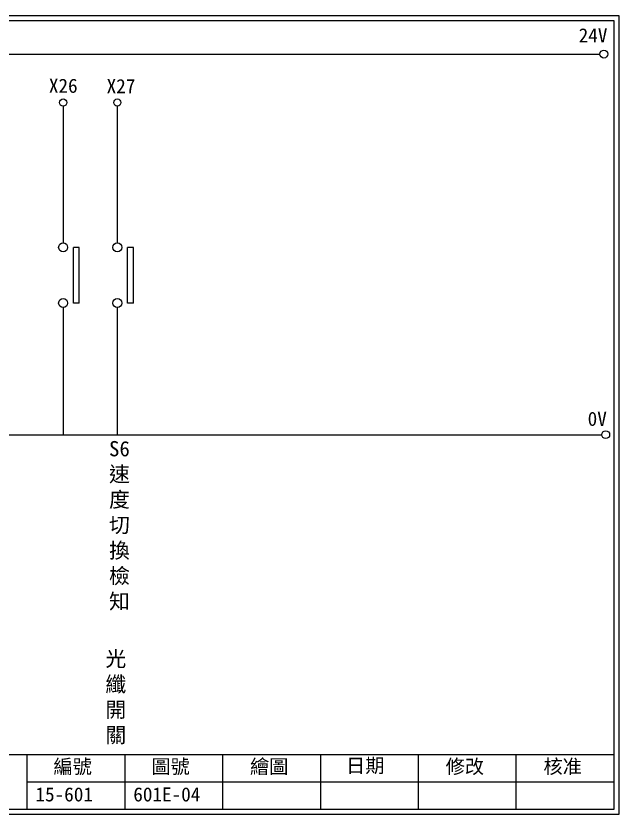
# Model space of a CAD drawing. Extents: x 275 to 562, y 265 to 469.
# Drawn here: x 407.8 to 561.9, y 264.9 to 468.9 of the extents above; entities that cross this region are included whole.
import ezdxf

# ---------------------------------------------------------------- set-up
doc = ezdxf.new("R2010")
doc.units = 0
doc.layers.get('0').update_dxf_attribs({"linetype": 'CONTINUOUS'})
doc.layers.add('圖框層', color=7, linetype='CONTINUOUS')
doc.layers.add('標尺寸層', color=3, linetype='CONTINUOUS')
doc.styles.add('CNS', font='romanc.shx', dxfattribs={"bigfont": 'chineset.shx'})
doc.styles.add('STSL', font='kaiu.ttf')

msp = doc.modelspace()

# ---------------------------------------------------------------- linework, layer by layer
for p, q in [((423.95, 409.78), (422.44, 409.78)), ((437.79, 409.78), (436.29, 409.78)), ((423.95, 395.55), (422.44, 395.55)), ((437.79, 395.55), (436.29, 395.55))]:
    msp.add_line(p, q)
for centre in [(558.02, 459.17), (558.5, 361.9)]:
    msp.add_circle(centre, 1)
at = {"layer": '圖框層', "color": 7}
for p, q in [((561.9, 468.91), (274.9, 468.91)), ((560.65, 467.66), (276.15, 467.66)), ((560.65, 266.2), (560.65, 467.66)), ((561.9, 264.95), (561.9, 468.91)), ((276.15, 280.2), (560.65, 280.2)), ((410.65, 266.2), (410.65, 280.2)), ((435.65, 266.2), (435.65, 280.2)), ((460.65, 266.2), (460.65, 280.2)), ((485.65, 266.2), (485.65, 280.2)), ((510.65, 266.2), (510.65, 280.2)), ((535.65, 266.2), (535.65, 280.2)), ((410.65, 273.2), (560.65, 273.2)), ((276.15, 266.2), (560.65, 266.2)), ((274.9, 264.95), (561.9, 264.95))]:
    msp.add_line(p, q, dxfattribs=at)
at = {"layer": '標尺寸層', "color": 7}
for p, q in [((279.42, 459.17), (557.02, 459.17)), ((419.84, 445.86), (419.84, 410.93)), ((433.68, 445.86), (433.68, 410.93)), ((422.44, 395.55), (422.44, 409.78)), ((423.95, 395.55), (423.95, 409.78)), ((436.29, 395.55), (436.29, 409.78)), ((437.79, 395.55), (437.79, 409.78)), ((419.84, 394.41), (419.84, 361.9)), ((419.84, 394.4), (419.84, 361.9)), ((433.68, 394.41), (433.68, 361.9)), ((433.68, 394.4), (433.68, 361.9)), ((279.63, 361.9), (557.5, 361.9))]:
    msp.add_line(p, q, dxfattribs=at)
for centre, radius in [((419.84, 446.78), 0.92), ((433.68, 446.78), 0.92), ((433.68, 446.78), 0.92), ((419.84, 409.78), 1.15), ((433.68, 409.78), 1.15), ((419.84, 395.55), 1.15), ((433.68, 395.55), 1.15)]:
    msp.add_circle(centre, radius, dxfattribs=at)

# ---------------------------------------------------------------- texts
at = {"layer": '圖框層', "color": 4, "style": 'STSL'}
for s, p in [('24V', (551.58, 462.16)), ('X26', (416.19, 449.28)), ('X27', (430.95, 449.18)), ('0V', (553.88, 364.15)), ('繪圖', (467.59, 275.29)), ('日期', (492.12, 275.53)), ('編號', (417.36, 275.28)), ('圖號', (442.36, 275.28)), ('修改', (517.59, 275.29)), ('核准', (542.59, 275.29)), ('15-601', (412.76, 268.17)), ('601E-04', (437.76, 268.17))]:
    msp.add_text(s, height=3.6, dxfattribs=at).set_placement(p)
at = {"layer": '標尺寸層', "color": 7, "char_height": 3.9, "width": 4.9608, "attachment_point": 5, "style": 'CNS'}
for s, insert in [('{\\fDFKai-SB|b0|i0|c136|p65;S6速度切換檢知}', (434.22, 338.61)), ('{\\fDFKai-SB|b0|i0|c136|p65;光纖開關}', (433.3, 294.67))]:
    msp.add_mtext(s, dxfattribs=dict(at, insert=insert))

doc.saveas('drawing.dxf')
